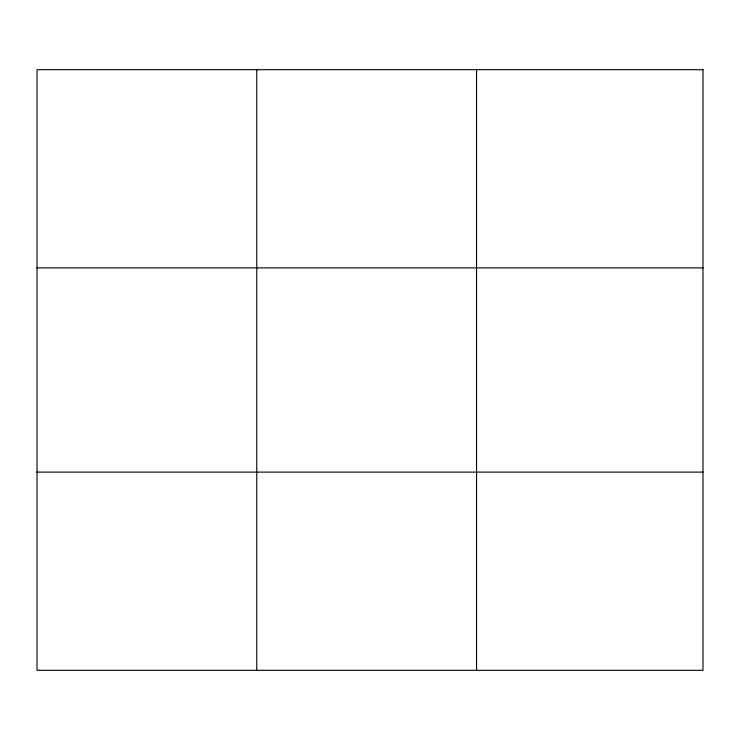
<?xml version="1.0" encoding="UTF-8"?>
<svg xmlns="http://www.w3.org/2000/svg" width="740" height="740" viewBox="0 0 740 740"><rect width="100%" height="100%" fill="white"/><g stroke="black" fill="none" stroke-linecap="round" stroke-linejoin="round"><path stroke-width="1.11" d="M256.78 670.32L256.78 69.68M476.56 670.32L476.56 69.68M37 267.889L703 267.889M37 472.111L703 472.111M703 69.68L37 69.68L37 670.32L703 670.32L703 69.68"/></g></svg>
